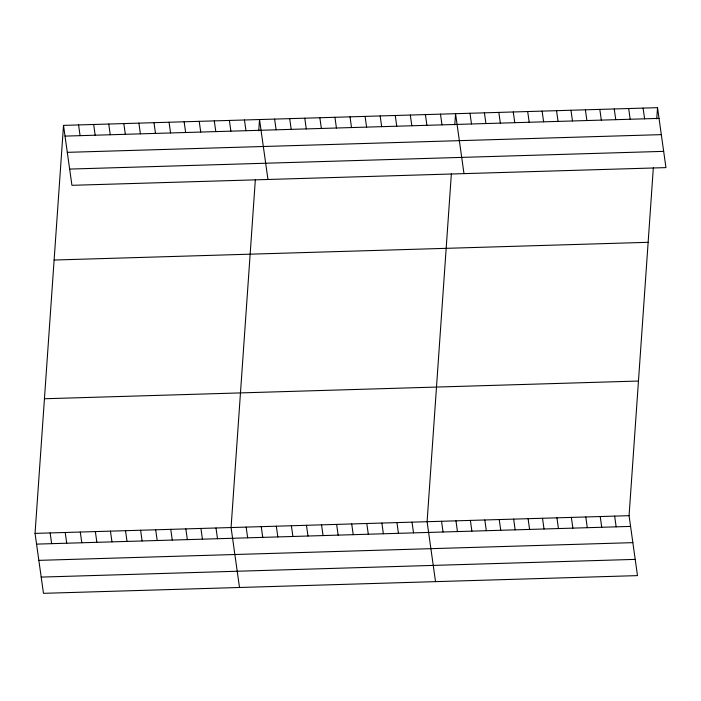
<?xml version="1.0" encoding="UTF-8"?>
<svg xmlns="http://www.w3.org/2000/svg" width="701" height="701" viewBox="0 0 701 701"><rect width="100%" height="100%" fill="white"/><g stroke="black" fill="none" stroke-linecap="round" stroke-linejoin="round"><path stroke-width="1.05" d="M653.332 167.854L629.069 515.682L637.489 575.617L43.471 593.326L35.05 533.391L63.511 125.383L657.529 107.674L665.95 167.609L71.931 185.318L63.511 125.383M255.339 179.719L231.076 527.546L239.497 587.482M258.748 130.754L259.536 119.538L267.957 179.474M451.365 173.874L427.102 521.702L435.523 581.637M454.774 124.909L455.562 113.693L463.983 173.629M656.741 118.89L657.529 107.674M65.018 136.108L659.036 118.39M67.296 152.345L661.315 134.636M69.644 169.081L663.672 151.363M54.117 260.027L648.136 242.309M44.443 398.755L638.462 381.037M35.05 533.391L629.069 515.682M36.557 544.116L630.576 526.407M38.835 560.362L632.863 542.644M41.193 577.089L635.211 559.38M643.097 108.103L644.605 118.819M628.674 108.532L630.181 119.258M614.251 108.962L615.758 119.687M599.819 109.391L601.327 120.116M585.396 109.82L586.903 120.546M570.973 110.25L572.48 120.975M614.646 516.111L616.153 526.837M556.541 110.679L558.049 121.404M600.214 516.541L601.721 527.266M542.118 111.108L543.625 121.834M585.791 516.97L587.298 527.695M527.687 111.538L529.194 122.263M571.368 517.399L572.875 528.125M513.263 111.967L514.771 122.693M556.936 517.829L558.443 528.554M498.84 112.405L500.348 123.122M542.513 518.267L544.02 528.983M484.409 112.835L485.916 123.551M528.09 518.696L529.597 529.421M469.985 113.264L471.493 123.989M513.658 519.126L515.165 529.851M499.235 519.555L500.742 530.28M440.482 114.14L441.989 124.866M484.812 519.984L486.319 530.71M425.402 114.587L426.909 125.313M470.38 520.414L471.887 531.139M410.322 115.043L411.829 125.768M455.957 520.843L457.464 531.568M395.241 115.49L396.748 126.215M441.534 521.272L443.041 531.998M380.161 115.937L381.668 126.662M365.09 116.392L366.597 127.118M412.022 522.157L413.529 532.874M350.009 116.839L351.516 127.564M396.941 522.604L398.448 533.33M334.929 117.286L336.436 128.011M381.87 523.051L383.377 533.776M319.849 117.742L321.356 128.458M366.789 523.507L368.297 534.223M304.769 118.189L306.276 128.914M351.709 523.954L353.216 534.679M289.688 118.635L291.195 129.361M336.629 524.401L338.136 535.126M274.608 119.091L276.115 129.808M321.549 524.856L323.056 535.573M306.468 525.303L307.976 536.028M244.456 119.985L245.963 130.71M291.388 525.75L292.895 536.475M229.376 120.441L230.883 131.157M276.317 526.197L277.824 536.922M214.296 120.887L215.803 131.613M261.236 526.653L262.744 537.378M199.215 121.334L200.723 132.06M246.156 527.099L247.663 537.825M184.135 121.781L185.642 132.507M169.064 122.237L170.571 132.962M215.996 528.002L217.503 538.727M153.983 122.684L155.491 133.409M200.915 528.449L202.423 539.174M138.903 123.131L140.41 133.856M185.844 528.896L187.351 539.621M123.823 123.586L125.33 134.312M170.764 529.351L172.271 540.068M108.743 124.033L110.25 134.758M155.683 529.798L157.19 540.524M93.662 124.48L95.17 135.205M140.603 530.245L142.11 540.97M78.582 124.936L80.089 135.661M125.523 530.701L127.03 541.417M110.443 531.148L111.95 541.873M95.362 531.595L96.869 542.32M80.291 532.05L81.798 542.767M65.211 532.497L66.718 543.222M50.13 532.944L51.637 543.669"/></g></svg>
